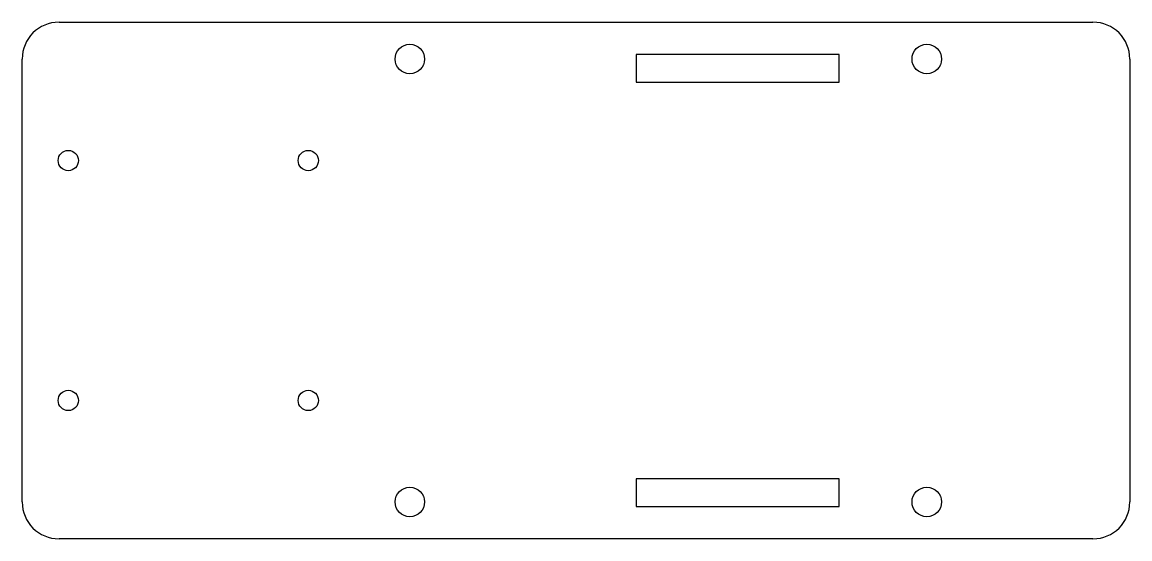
# Model space of a CAD drawing. Header units: millimetres. Extents: x -70 to 50, y -28 to 28.
import ezdxf

# ---------------------------------------------------------------- set-up
doc = ezdxf.new("R2010")
doc.units = ezdxf.units.MM
doc.layers.add('plate', color=7, linetype='Continuous')

msp = doc.modelspace()

# ---------------------------------------------------------------- linework, layer by layer
at = {"layer": 'plate'}
for p, q in [((-66, 28), (46, 28)), ((-70, -24), (-70, 24)), ((-3.5, 24.5), (-3.5, 21.5)), ((18.5, 24.5), (-3.5, 24.5)), ((18.5, 21.5), (18.5, 24.5)), ((50, 24), (50, -24)), ((-3.5, 21.5), (18.5, 21.5)), ((-3.5, -21.5), (-3.5, -24.5)), ((18.5, -21.5), (-3.5, -21.5)), ((18.5, -24.5), (18.5, -21.5)), ((-3.5, -24.5), (18.5, -24.5)), ((46, -28), (-66, -28))]:
    msp.add_line(p, q, dxfattribs=at)
for centre, radius in [((-28, 24), 1.6), ((28, 24), 1.6), ((-65, 13), 1.1), ((-39, 13), 1.1), ((-65, -13), 1.1), ((-39, -13), 1.1), ((-28, -24), 1.6), ((28, -24), 1.6)]:
    msp.add_circle(centre, radius, dxfattribs=at)
for centre, start, end in [((-66, 24), -270, -180), ((46, 24), 0, 90), ((-66, -24), 180, 270), ((46, -24), -450, -360)]:
    msp.add_arc(centre, 4, start, end, dxfattribs=at)

doc.saveas('drawing.dxf')
